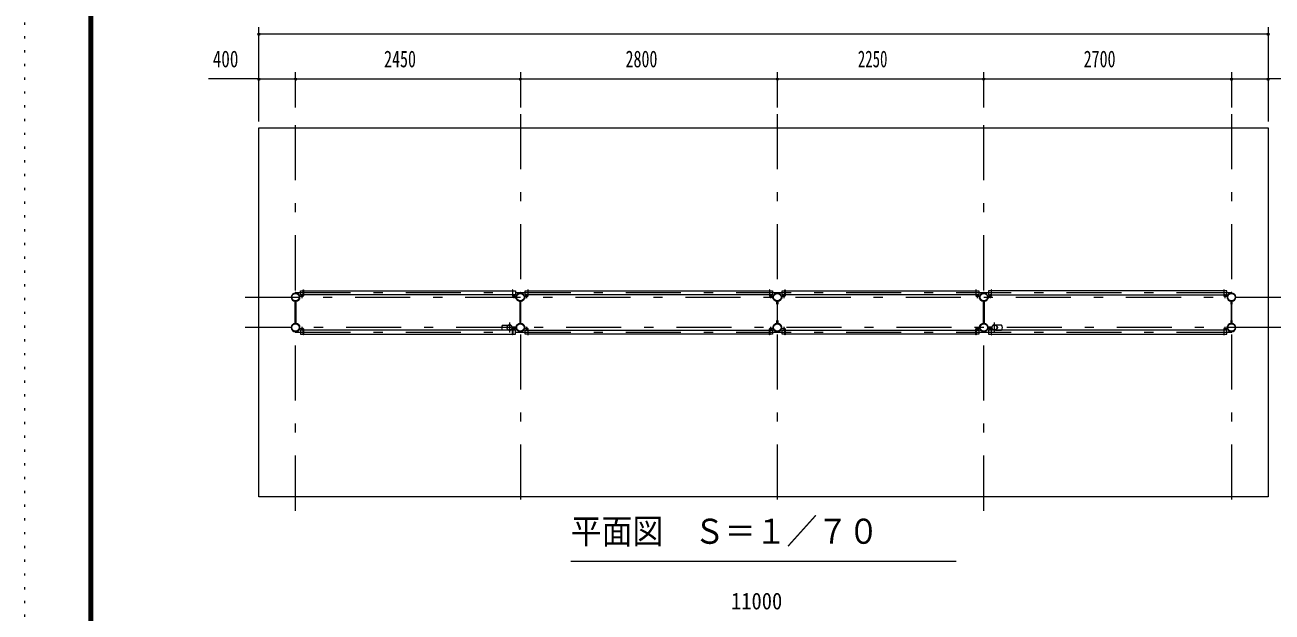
# Model space of a CAD drawing. Units: millimetres, scale not verified, with parts at other scales. Extents: x -31992 to 32005, y -14700 to 14700.
# Drawn here: x -9575 to 4017, y -5647 to 748 of the extents above; entities that cross this region are included whole.
import ezdxf
from ezdxf.enums import TextEntityAlignment as Align

# ---------------------------------------------------------------- set-up
doc = ezdxf.new("R2010")
doc.units = ezdxf.units.MM
doc.header["$LTSCALE"] = 50
doc.linetypes.add('USER3', pattern=[24, 12, -5, 2, -5])
doc.linetypes.add('USER4', pattern=[3, 0.5, -2.5])
for name, color, linetype, lineweight in [('0-2_1-07BOLD', 7, 'Continuous', 18), ('0-3_1-27CENTER', 3, 'USER3', 18), ('0-5_1-57DIM', 3, 'Continuous', 18), ('0-C_F-F1PAPER', 5, 'Continuous', 18), ('0-D_F-E_J_ADD', 5, 'USER4', 18)]:
    doc.layers.add(name, color=color, linetype=linetype, lineweight=lineweight)
doc.styles.add('ＭＳ ゴシック', font='')
doc.styles.get('ＭＳ ゴシック').set_extended_font_data('MS Gothic')

msp = doc.modelspace()

# ---------------------------------------------------------------- linework, layer by layer
at = {"layer": '0-2_1-07BOLD'}
for p, q in [((-6540.51, -2146.96), (-4259.61, -2146.96)), ((-4090.51, -2146.96), (-1459.61, -2146.96)), ((-1290.5, -2146.96), (790.4, -2146.96)), ((3490.4, -2146.96), (959.5, -2146.96)), ((-6628.05, -2503.01), (-6628.05, -2261.91)), ((-6622.05, -2261.91), (-6622.05, -2503.01)), ((-6580.51, -2209.46), (-6580.51, -2229.46)), ((-6545.71, -2204.26), (-6575.31, -2204.26)), ((-6575.31, -2207.46), (-6545.71, -2207.46)), ((-4259.61, -2189.66), (-6540.51, -2189.66)), ((-4227.56, -2189.66), (-4256.41, -2189.66)), ((-4254.41, -2204.26), (-4224.81, -2204.26)), ((-4224.81, -2207.46), (-4254.41, -2207.46)), ((-4178.05, -2503.01), (-4178.05, -2261.91)), ((-4172.05, -2261.91), (-4172.05, -2503.01)), ((-4095.71, -2204.26), (-4125.31, -2204.26)), ((-4125.31, -2207.46), (-4095.71, -2207.46)), ((-1459.61, -2189.66), (-4090.51, -2189.66)), ((-1427.55, -2189.66), (-1456.41, -2189.66)), ((-1454.4, -2204.26), (-1424.8, -2204.26)), ((-1424.8, -2207.46), (-1454.4, -2207.46)), ((-1419.6, -2209.46), (-1419.6, -2229.46)), ((-1378.05, -2261.91), (-1378.05, -2503.01)), ((-1372.05, -2503.01), (-1372.05, -2261.91)), ((-1325.3, -2204.26), (-1295.7, -2204.26)), ((-1295.7, -2207.46), (-1325.3, -2207.46)), ((790.4, -2189.66), (-1290.5, -2189.66)), ((822.45, -2189.66), (793.6, -2189.66)), ((795.6, -2204.26), (825.2, -2204.26)), ((825.2, -2207.46), (795.6, -2207.46)), ((871.95, -2503.01), (871.95, -2261.91)), ((877.94, -2261.91), (877.94, -2503.01)), ((954.3, -2204.26), (924.7, -2204.26)), ((924.7, -2207.46), (954.3, -2207.46)), ((959.5, -2189.66), (3490.4, -2189.66)), ((3493.6, -2189.66), (3522.45, -2189.66)), ((3495.6, -2204.26), (3525.2, -2204.26)), ((3525.2, -2207.46), (3495.6, -2207.46)), ((3530.4, -2229.46), (3530.4, -2209.46)), ((3571.94, -2261.91), (3571.94, -2503.01)), ((3577.94, -2503.01), (3577.94, -2261.91)), ((-6575.31, -2557.46), (-6545.71, -2557.46)), ((-6545.71, -2560.66), (-6575.31, -2560.66)), ((-4259.61, -2575.26), (-6540.51, -2575.26)), ((-4370.15, -2519.96), (-4302.57, -2519.96)), ((-4302.57, -2574.96), (-4370.15, -2574.96)), ((-4265.72, -2544.45), (-4219.5, -2544.45)), ((-4219.5, -2550.45), (-4265.72, -2550.45)), ((-4220.97, -2542.85), (-4264.32, -2542.85)), ((-4264.32, -2552.06), (-4220.97, -2552.06)), ((-4227.56, -2575.26), (-4256.41, -2575.26)), ((-4224.81, -2557.46), (-4254.41, -2557.46)), ((-4254.41, -2560.66), (-4224.81, -2560.66)), ((-4219.61, -2535.46), (-4219.61, -2555.46)), ((-4130.5, -2555.46), (-4130.5, -2535.46)), ((-4125.31, -2557.46), (-4095.71, -2557.46)), ((-4095.71, -2560.66), (-4125.31, -2560.66)), ((-4090.51, -2575.26), (-1459.61, -2575.26)), ((-1456.41, -2575.26), (-1427.55, -2575.26)), ((-1424.8, -2557.46), (-1454.4, -2557.46)), ((-1454.4, -2560.66), (-1424.8, -2560.66)), ((-1325.3, -2557.46), (-1295.7, -2557.46)), ((-1295.7, -2560.66), (-1325.3, -2560.66)), ((-1290.5, -2575.26), (790.4, -2575.26)), ((793.6, -2575.26), (822.45, -2575.26)), ((825.2, -2557.46), (795.6, -2557.46)), ((795.6, -2560.66), (825.2, -2560.66)), ((830.4, -2535.46), (830.4, -2555.46)), ((919.4, -2544.45), (965.61, -2544.45)), ((965.61, -2550.45), (919.4, -2550.45)), ((964.21, -2542.85), (920.87, -2542.85)), ((920.87, -2552.06), (964.21, -2552.06)), ((924.7, -2557.46), (954.3, -2557.46)), ((954.3, -2560.66), (924.7, -2560.66)), ((3490.4, -2575.26), (959.5, -2575.26)), ((1070.05, -2519.96), (1002.46, -2519.96)), ((1002.46, -2574.96), (1070.05, -2574.96)), ((3493.6, -2628.46), (3493.6, -2562.66)), ((3525.2, -2557.46), (3495.6, -2557.46)), ((3495.6, -2560.66), (3525.2, -2560.66)), ((-6540.51, -2617.96), (-4259.61, -2617.96)), ((-1459.61, -2617.96), (-4090.51, -2617.96)), ((790.4, -2617.96), (-1290.5, -2617.96)), ((959.5, -2617.96), (3490.4, -2617.96)), ((3493.6, -2617.96), (3522.45, -2617.96))]:
    msp.add_line(p, q, dxfattribs=at)
msp.add_lwpolyline([(3974.95, -4392.46), (-7025.06, -4392.46), (-7025.06, -372.46), (3974.95, -372.46)], close=True, dxfattribs=at)
for points in [[(-6543.71, -2189.66), (-6572.56, -2189.66), (-6572.56, -2146.96), (-6543.71, -2146.96)], [(-6543.71, -2202.26), (-6543.71, -2136.46), (-6540.51, -2136.46), (-6540.51, -2202.26)], [(-4256.4, -2202.26), (-4256.4, -2136.46), (-4259.61, -2136.46), (-4259.61, -2202.26)], [(-4256.41, -2146.96), (-4227.56, -2146.96), (-4227.56, -2189.66)], [(-4093.71, -2189.66), (-4122.56, -2189.66), (-4122.56, -2146.96), (-4093.71, -2146.96)], [(-4090.51, -2202.26), (-4090.51, -2136.46), (-4093.71, -2136.46), (-4093.71, -2202.26)], [(-1456.41, -2202.26), (-1456.41, -2136.46), (-1459.61, -2136.46), (-1459.61, -2202.26)], [(-1456.41, -2146.96), (-1427.55, -2146.96), (-1427.55, -2189.66)], [(-1293.7, -2189.66), (-1322.55, -2189.66), (-1322.55, -2146.96), (-1293.7, -2146.96)], [(-1293.7, -2202.26), (-1293.7, -2136.46), (-1290.5, -2136.46), (-1290.5, -2202.26)], [(793.6, -2202.26), (793.6, -2136.46), (790.4, -2136.46), (790.4, -2202.26)], [(793.6, -2146.96), (822.45, -2146.96), (822.45, -2189.66)], [(956.3, -2146.96), (927.45, -2146.96), (927.45, -2189.66), (956.3, -2189.66)], [(959.5, -2202.26), (959.5, -2136.46), (956.3, -2136.46), (956.3, -2202.26)], [(3493.6, -2202.26), (3493.6, -2136.46), (3490.4, -2136.46), (3490.4, -2202.26)], [(3522.45, -2189.66), (3522.45, -2146.96), (3493.6, -2146.96)], [(-6629.65, -2263.38), (-6629.65, -2292.46), (-6628.05, -2292.46)], [(-6622.05, -2292.46), (-6620.45, -2292.46), (-6620.45, -2263.38)], [(-6580.51, -2229.46), (-6577.31, -2229.46), (-6577.31, -2209.46)], [(-4219.61, -2209.46), (-4219.61, -2229.46), (-4222.81, -2229.46), (-4222.81, -2209.46)], [(-4179.65, -2263.38), (-4179.65, -2292.46), (-4178.05, -2292.46)], [(-4172.05, -2292.46), (-4170.45, -2292.46), (-4170.45, -2263.38)], [(-4127.31, -2209.46), (-4127.31, -2229.46), (-4130.5, -2229.46), (-4130.5, -2209.46)], [(-1419.6, -2229.46), (-1422.8, -2229.46), (-1422.8, -2209.46)], [(-1378.05, -2292.46), (-1379.65, -2292.46), (-1379.65, -2263.38)], [(-1370.45, -2263.38), (-1370.45, -2292.46), (-1372.05, -2292.46)], [(-1327.3, -2209.46), (-1327.3, -2229.46), (-1330.5, -2229.46), (-1330.5, -2209.46)], [(830.4, -2209.46), (830.4, -2229.46), (827.2, -2229.46), (827.2, -2209.46)], [(870.34, -2263.38), (870.34, -2292.46), (871.95, -2292.46)], [(877.94, -2292.46), (879.55, -2292.46), (879.55, -2263.38)], [(922.7, -2209.46), (922.7, -2229.46), (919.5, -2229.46), (919.5, -2209.46)], [(3527.2, -2209.46), (3527.2, -2229.46), (3530.4, -2229.46)], [(3571.94, -2292.46), (3570.34, -2292.46), (3570.34, -2263.38)], [(3579.55, -2263.38), (3579.55, -2292.46), (3577.94, -2292.46)], [(-6628.05, -2472.46), (-6629.65, -2472.46), (-6629.65, -2501.54)], [(-6620.45, -2501.54), (-6620.45, -2472.46), (-6622.05, -2472.46)], [(-6577.31, -2555.46), (-6577.31, -2535.46), (-6580.51, -2535.46), (-6580.51, -2555.46)], [(-6543.71, -2575.26), (-6572.56, -2575.26), (-6572.56, -2617.96), (-6543.71, -2617.96)], [(-6540.51, -2562.66), (-6540.51, -2628.46), (-6543.71, -2628.46), (-6543.71, -2562.66)], [(-4256.4, -2562.66), (-4256.4, -2628.46), (-4259.61, -2628.46), (-4259.61, -2562.66)], [(-4256.41, -2617.96), (-4227.56, -2617.96), (-4227.56, -2575.26)], [(-4222.81, -2555.46), (-4222.81, -2535.46), (-4219.61, -2535.46)], [(-4178.05, -2472.46), (-4179.65, -2472.46), (-4179.65, -2501.54)], [(-4170.45, -2501.54), (-4170.45, -2472.46), (-4172.05, -2472.46)], [(-4130.5, -2535.46), (-4127.31, -2535.46), (-4127.31, -2555.46)], [(-4093.71, -2617.96), (-4122.56, -2617.96), (-4122.56, -2575.26), (-4093.71, -2575.26)], [(-4093.71, -2562.66), (-4093.71, -2628.46), (-4090.51, -2628.46), (-4090.51, -2562.66)], [(-1456.41, -2562.66), (-1456.41, -2628.46), (-1459.61, -2628.46), (-1459.61, -2562.66)], [(-1427.55, -2575.26), (-1427.55, -2617.96), (-1456.41, -2617.96)], [(-1419.6, -2555.46), (-1419.6, -2535.46), (-1422.8, -2535.46), (-1422.8, -2555.46)], [(-1379.65, -2501.54), (-1379.65, -2472.46), (-1378.05, -2472.46)], [(-1372.05, -2472.46), (-1370.45, -2472.46), (-1370.45, -2501.54)], [(-1327.3, -2555.46), (-1327.3, -2535.46), (-1330.5, -2535.46), (-1330.5, -2555.46)], [(-1293.7, -2617.96), (-1322.55, -2617.96), (-1322.55, -2575.26), (-1293.7, -2575.26)], [(-1290.5, -2562.66), (-1290.5, -2628.46), (-1293.7, -2628.46), (-1293.7, -2562.66)], [(793.6, -2562.66), (793.6, -2628.46), (790.4, -2628.46), (790.4, -2562.66)], [(822.45, -2575.26), (822.45, -2617.96), (793.6, -2617.96)], [(827.2, -2555.46), (827.2, -2535.46), (830.4, -2535.46)], [(871.95, -2472.46), (870.34, -2472.46), (870.34, -2501.54)], [(879.55, -2501.54), (879.55, -2472.46), (877.94, -2472.46)], [(919.5, -2555.46), (919.5, -2535.46), (922.7, -2535.46), (922.7, -2555.46)], [(956.3, -2575.26), (927.45, -2575.26), (927.45, -2617.96), (956.3, -2617.96)], [(956.3, -2562.66), (956.3, -2628.46), (959.5, -2628.46), (959.5, -2562.66)], [(3490.4, -2562.66), (3490.4, -2628.46), (3493.6, -2628.46)], [(3522.45, -2617.96), (3522.45, -2575.26), (3493.6, -2575.26)], [(3527.2, -2555.46), (3527.2, -2535.46), (3530.4, -2535.46), (3530.4, -2555.46)], [(3570.34, -2501.54), (3570.34, -2472.46), (3571.94, -2472.46)], [(3577.94, -2472.46), (3579.55, -2472.46), (3579.55, -2501.54)]]:
    msp.add_lwpolyline(points, dxfattribs=at)
for centre, radius in [((-6625.06, -2217.46), 44.55), ((-6625.06, -2169.06), 2.25), ((-4175.06, -2217.46), 44.55), ((-4175.06, -2169.06), 2.25), ((-1375.05, -2217.46), 44.55), ((-1375.05, -2169.06), 3.85), ((-1375.05, -2169.06), 2.25), ((874.95, -2217.46), 44.55), ((874.95, -2169.06), 2.25), ((3574.95, -2217.46), 44.55), ((3574.95, -2169.06), 2.25), ((-6625.06, -2217.46), 40.35), ((-4175.06, -2217.46), 40.35), ((-1375.05, -2217.46), 40.35), ((874.95, -2217.46), 40.35), ((3574.95, -2217.46), 40.35), ((-6625.06, -2547.46), 44.55), ((-6625.06, -2547.46), 40.35), ((-4324.4, -2547.46), 2.25), ((-4293.05, -2547.46), 27.5), ((-4175.06, -2547.46), 46.15), ((-4175.06, -2547.46), 44.55), ((-4175.06, -2547.46), 40.35), ((-4126.65, -2547.46), 2.25), ((-1375.05, -2547.46), 44.55), ((-1375.05, -2547.46), 40.35), ((826.55, -2547.46), 2.25), ((874.95, -2547.46), 46.15), ((874.95, -2547.46), 44.55), ((874.95, -2547.46), 40.35), ((992.95, -2547.46), 27.5), ((1024.3, -2547.46), 2.25), ((3574.95, -2547.46), 44.55), ((3574.95, -2547.46), 40.35), ((-6625.06, -2595.86), 2.25), ((-4175.06, -2595.86), 2.25), ((-1375.05, -2595.86), 3.85), ((-1375.05, -2595.86), 2.25), ((874.95, -2595.86), 2.25), ((3574.95, -2595.86), 2.25)]:
    msp.add_circle(centre, radius, dxfattribs=at)
for centre, radius, start, end in [((-6625.05, -2217.46), 46.15, 93.78961, 264.28209), ((-6625.06, -2169.06), 3.85, 322.09525, 270.00276), ((-6625.05, -2217.46), 46.15, 275.72758, 90.00154), ((-4175.06, -2217.46), 46.15, 93.78961, 264.28209), ((-4175.06, -2169.06), 3.85, 322.09525, 270.00276), ((-4175.06, -2217.46), 46.15, 275.72758, 90.00154), ((-1375.05, -2217.46), 46.15, 275.71791, 264.28209), ((874.95, -2217.46), 46.15, 89.99846, 264.27242), ((874.95, -2169.06), 3.85, 269.99724, 217.90475), ((874.95, -2217.46), 46.15, 275.71791, 86.21039), ((3574.95, -2217.46), 46.15, 89.99846, 264.27242), ((3574.95, -2169.06), 3.85, 269.99724, 217.90475), ((3574.95, -2217.46), 46.15, 275.71791, 86.21039), ((-6575.31, -2209.46), 5.2, 90, 180), ((-6575.31, -2209.46), 2, 90, 180), ((-6545.71, -2202.26), 2, 270, 0), ((-6545.71, -2202.26), 5.2, 270, 0), ((-4254.41, -2202.26), 5.2, 180, 270), ((-4254.41, -2202.26), 2, 180, 270), ((-4224.81, -2209.46), 5.2, 0, 90), ((-4224.81, -2209.46), 2, 0, 90), ((-4125.31, -2209.46), 5.2, 90, 180), ((-4125.31, -2209.46), 2, 90, 180), ((-4095.71, -2202.26), 2, 270, 0), ((-4095.71, -2202.26), 5.2, 270, 0), ((-1454.4, -2202.26), 5.2, 180, 270), ((-1454.4, -2202.26), 2, 180, 270), ((-1424.8, -2209.46), 5.2, 0, 90), ((-1424.8, -2209.46), 2, 0, 90), ((-1325.3, -2209.46), 5.2, 90, 180), ((-1325.3, -2209.46), 2, 90, 180), ((-1295.7, -2202.26), 2, 270, 0), ((-1295.7, -2202.26), 5.2, 270, 0), ((795.6, -2202.26), 5.2, 180, 270), ((795.6, -2202.26), 2, 180, 270), ((825.2, -2209.46), 5.2, 0, 90), ((825.2, -2209.46), 2, 0, 90), ((924.7, -2209.46), 5.2, 90, 180), ((924.7, -2209.46), 2, 90, 180), ((954.3, -2202.26), 2, 270, 0), ((954.3, -2202.26), 5.2, 270, 0), ((3495.6, -2202.26), 5.2, 180, 270), ((3495.6, -2202.26), 2, 180, 270), ((3525.2, -2209.46), 5.2, 0, 90), ((3525.2, -2209.46), 2, 0, 90), ((-6625.05, -2547.46), 46.15, 95.71837, 266.21085), ((-6625.05, -2547.46), 46.15, 269.99892, 84.27287), ((-6575.31, -2555.46), 5.2, 180, 270), ((-6575.31, -2555.46), 2, 180, 270), ((-6545.71, -2562.66), 5.2, 0, 90), ((-6545.71, -2562.66), 2, 0, 90), ((-4334.66, -2547.46), 44.9, 142.23546, 217.76454), ((-4324.4, -2547.46), 3.85, 51.34222, 0), ((-4293.05, -2547.46), 29.1, 9.09488, 180), ((-4293.05, -2547.46), 29.1, 185.93016, 252.80957), ((-4275.65, -2547.46), 44.9, 142.23546, 160.41136), ((-4275.65, -2547.46), 44.9, 199.58864, 217.76454), ((-4293.05, -2547.46), 29.1, 287.19043, 350.90512), ((-4254.41, -2562.66), 5.2, 90, 180), ((-4254.41, -2562.66), 2, 90, 180), ((-4224.81, -2555.46), 2, 270, 0), ((-4224.81, -2555.46), 5.2, 270, 0), ((-4125.31, -2555.46), 5.2, 180, 270), ((-4126.65, -2547.46), 3.85, 180, 127.90752), ((-4125.31, -2555.46), 2, 180, 270), ((-4095.71, -2562.66), 5.2, 0, 90), ((-4095.71, -2562.66), 2, 0, 90), ((-1454.4, -2562.66), 5.2, 90, 180), ((-1454.4, -2562.66), 2, 90, 180), ((-1424.8, -2555.46), 2, 270, 0), ((-1424.8, -2555.46), 5.2, 270, 0), ((-1375.05, -2547.46), 46.15, 95.71837, 84.28163), ((-1325.3, -2555.46), 5.2, 180, 270), ((-1325.3, -2555.46), 2, 180, 270), ((-1295.7, -2562.66), 5.2, 0, 90), ((-1295.7, -2562.66), 2, 0, 90), ((795.6, -2562.66), 5.2, 90, 180), ((795.6, -2562.66), 2, 90, 180), ((826.55, -2547.46), 3.85, 52.09248, 0), ((825.2, -2555.46), 2, 270, 0), ((825.2, -2555.46), 5.2, 270, 0), ((924.7, -2555.46), 5.2, 180, 270), ((924.7, -2555.46), 2, 180, 270), ((954.3, -2562.66), 5.2, 0, 90), ((954.3, -2562.66), 2, 0, 90), ((992.95, -2547.46), 29.1, 0, 170.90512), ((992.95, -2547.46), 29.1, 189.09488, 252.80957), ((992.95, -2547.46), 29.1, 287.19043, 354.06984), ((975.54, -2547.46), 44.9, 19.58864, 37.76454), ((975.54, -2547.46), 44.9, 322.23546, 340.41136), ((1024.3, -2547.46), 3.85, 180, 128.65778), ((1034.55, -2547.46), 44.9, 322.23546, 37.76454), ((3495.6, -2562.66), 5.2, 90, 180), ((3495.6, -2562.66), 2, 90, 180), ((3525.2, -2555.46), 2, 270, 0), ((3525.2, -2555.46), 5.2, 270, 0), ((3574.95, -2547.46), 46.15, 95.72713, 270.00108), ((3574.95, -2547.46), 46.15, 273.78915, 84.28163), ((-6625.06, -2595.86), 3.85, 90, 37.90752), ((-4175.06, -2595.86), 3.85, 90, 37.90752), ((874.95, -2595.86), 3.85, 142.09248, 90), ((3574.95, -2595.86), 3.85, 142.09248, 90)]:
    msp.add_arc(centre, radius, start, end, dxfattribs=at)
at = {"layer": '0-3_1-27CENTER'}
for p, q in [((-6625.06, -4542.46), (-6625.06, -222.46)), ((-4175.06, -222.46), (-4175.06, -4542.46)), ((-1375.05, -222.46), (-1375.05, -4542.46)), ((874.95, -4542.46), (874.95, -222.46)), ((3574.95, -222.46), (3574.95, -4542.46)), ((3574.95, -2168.31), (-6625.06, -2168.31)), ((-7175.06, -2217.46), (4124.95, -2217.46)), ((-6555.51, -2184.66), (-6555.51, -2226.46)), ((-4244.61, -2184.66), (-4244.61, -2226.46)), ((-4105.5, -2226.46), (-4105.5, -2184.66)), ((-1444.6, -2226.46), (-1444.6, -2184.66)), ((-1305.5, -2184.66), (-1305.5, -2226.46)), ((805.4, -2226.46), (805.4, -2184.66)), ((944.5, -2184.66), (944.5, -2226.46)), ((3505.4, -2226.46), (3505.4, -2184.66)), ((4124.95, -2547.46), (-7175.06, -2547.46)), ((-6555.51, -2538.46), (-6555.51, -2580.26)), ((-4293.05, -2492.46), (-4293.05, -2602.46)), ((-4244.61, -2538.46), (-4244.61, -2580.26)), ((-4242.58, -2558.22), (-4242.58, -2536.69)), ((-4105.5, -2580.26), (-4105.5, -2538.46)), ((-1444.6, -2580.26), (-1444.6, -2538.46)), ((-1305.5, -2538.46), (-1305.5, -2580.26)), ((805.4, -2538.46), (805.4, -2580.26)), ((942.47, -2536.69), (942.47, -2558.22)), ((944.5, -2580.26), (944.5, -2538.46)), ((992.95, -2602.46), (992.95, -2492.46)), ((3505.4, -2580.26), (3505.4, -2538.46)), ((-6625.06, -2596.61), (3574.95, -2596.61))]:
    msp.add_line(p, q, dxfattribs=at)
at = {"layer": '0-5_1-57DIM'}
for p, q in [((-7025.05, -302.46), (-7025.05, 722.54)), ((3974.95, 722.54), (3974.95, -302.46)), ((-7011.05, 652.54), (-7039.05, 652.54)), ((-7025.05, 652.54), (3974.95, 652.54)), ((3988.95, 652.54), (3960.95, 652.54)), ((-7025.05, 162.54), (-7574.55, 162.54)), ((-7011.05, 162.54), (-7039.05, 162.54)), ((-7025.05, 162.54), (-6625.06, 162.54)), ((-6611.06, 162.54), (-6639.06, 162.54)), ((-6625.06, -152.46), (-6625.06, 232.54)), ((-6625.06, 162.54), (-4175.05, 162.54)), ((-4161.05, 162.54), (-4189.05, 162.54)), ((-4175.05, 232.54), (-4175.05, -152.46)), ((-4175.05, 162.54), (-1375.05, 162.54)), ((-1361.05, 162.54), (-1389.05, 162.54)), ((-1375.05, 232.54), (-1375.05, -152.46)), ((-1375.05, 162.54), (874.95, 162.54)), ((888.95, 162.54), (860.95, 162.54)), ((874.95, -152.46), (874.95, 232.54)), ((874.95, 162.54), (3574.95, 162.54)), ((3588.95, 162.54), (3560.95, 162.54)), ((3574.95, 232.54), (3574.95, -152.46)), ((3574.95, 162.54), (3974.95, 162.54)), ((3988.95, 162.54), (3960.95, 162.54)), ((4524.45, 162.54), (3974.95, 162.54)), ((-3625.06, -5092.46), (574.94, -5092.46))]:
    msp.add_line(p, q, dxfattribs=at)
for centre in [(-7025.05, 652.54), (3974.95, 652.54), (-7025.05, 162.54), (-6625.06, 162.54), (-4175.05, 162.54), (-1375.05, 162.54), (874.95, 162.54), (3574.95, 162.54), (3974.95, 162.54)]:
    msp.add_arc(centre, 14, 180, 0, dxfattribs=at)
at = {"layer": '0-C_F-F1PAPER'}
for points in [[(31305.49, -14000), (-8874.51, -14000), (-8874.51, 14140), (31305.49, 14140)], [(31301.98, -13996.5), (-8871.01, -13996.5), (-8871.01, 14136.5), (31301.98, 14136.5)], [(31298.49, -13993), (31298.49, 14133), (-8867.51, 14133), (-8867.51, -13993)], [(31294.99, -13989.5), (-8864.01, -13989.5), (-8864.01, 14129.5), (31294.99, 14129.5)], [(31291.49, -13986), (31291.49, 14126), (-8860.51, 14126), (-8860.51, -13986)], [(31287.99, -13982.5), (-8857.01, -13982.5), (-8857.01, 14122.5), (31287.99, 14122.5)], [(31284.48, -13979), (31284.48, 14119), (-8853.51, 14119), (-8853.51, -13979)], [(31280.99, -13975.5), (-8850.01, -13975.5), (-8850.01, 14115.5), (31280.99, 14115.5)], [(31277.49, -13972), (-8846.51, -13972), (-8846.51, 14112), (31277.49, 14112)], [(31273.99, -13968.5), (-8843.01, -13968.5), (-8843.01, 14108.5), (31273.99, 14108.5)], [(31270.49, -13965), (31270.49, 14105), (-8839.51, 14105), (-8839.51, -13965)]]:
    msp.add_lwpolyline(points, close=True, dxfattribs=at)
at = {"layer": '0-D_F-E_J_ADD'}
msp.add_lwpolyline([(32005.49, -14700), (-9574.51, -14700), (-9574.51, 14700), (32005.49, 14700)], close=True, dxfattribs=at)

# ---------------------------------------------------------------- texts
at = {"layer": '0-5_1-57DIM', "color": 7, "style": 'ＭＳ ゴシック'}
for s, height, width, p in [('400', 182.3, 0.75, (-7527.48, 232.54)), ('2450', 182.3, 0.7, (-5660.47, 232.54)), ('2800', 182.3, 0.7, (-3028.83, 232.54)), ('2250', 182.3, 0.65, (-497.41, 232.54)), ('2700', 182.3, 0.7, (1963.71, 232.54)), ('平面図\u3000Ｓ＝１／７０', 273.5, 0.9, (-3625.06, -4985.15)), ('11000', 182.3, 0.9, (-1879.32, -5672.46))]:
    msp.add_text(s, height=height, dxfattribs=dict(at, width=width)).set_placement(p, align=Align.BOTTOM_LEFT)

doc.saveas('drawing.dxf')
